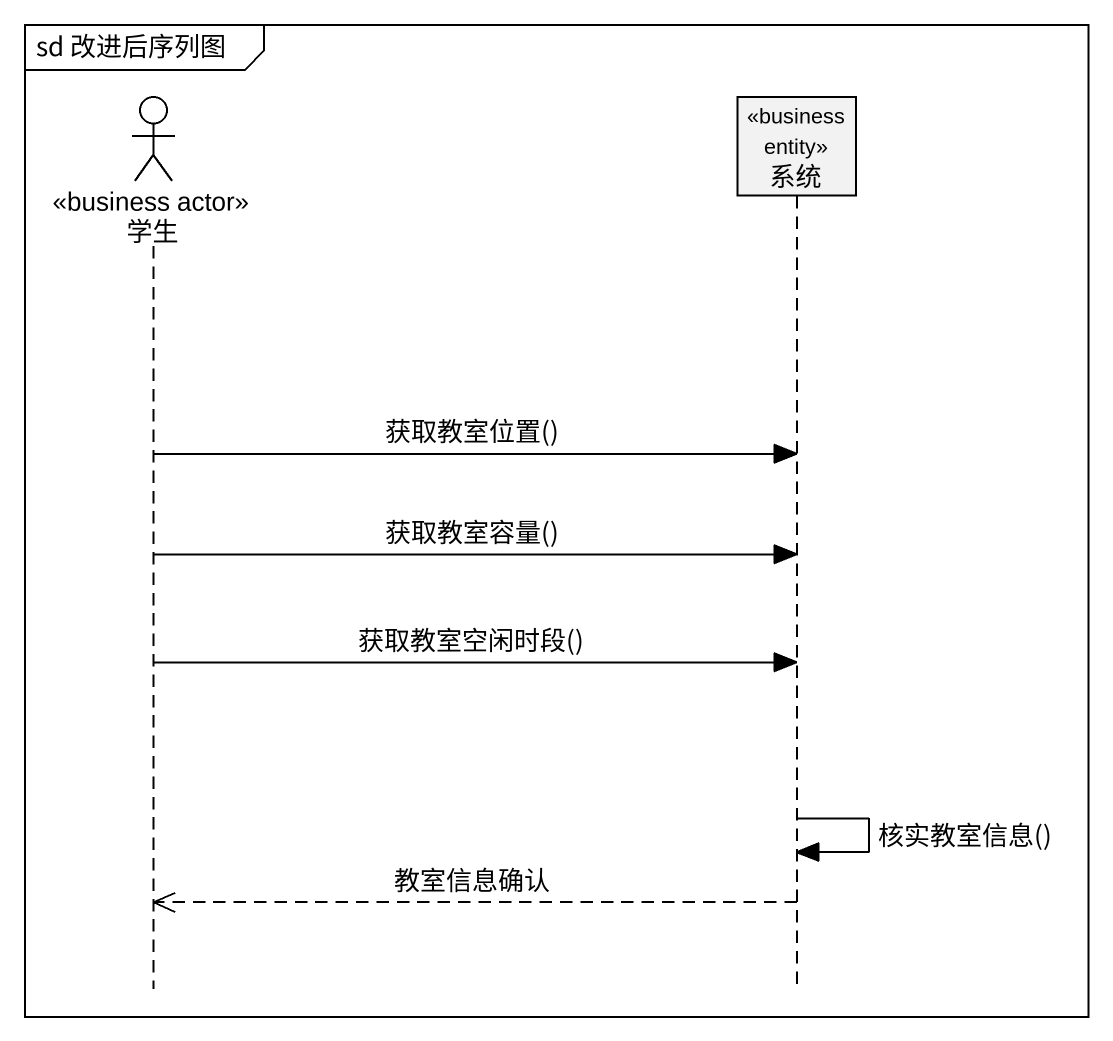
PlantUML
@startuml
mainframe sd 改进后序列图
hide footbox
actor 学生 <<business actor>>
participant 系统 <<business entity>>

学生 -> 系统 : 获取教室位置()
学生 -> 系统 : 获取教室容量()
学生 -> 系统 : 获取教室空闲时段()
系统 -> 系统 : 核实教室信息()
系统 -->> 学生 : 教室信息确认
@enduml
